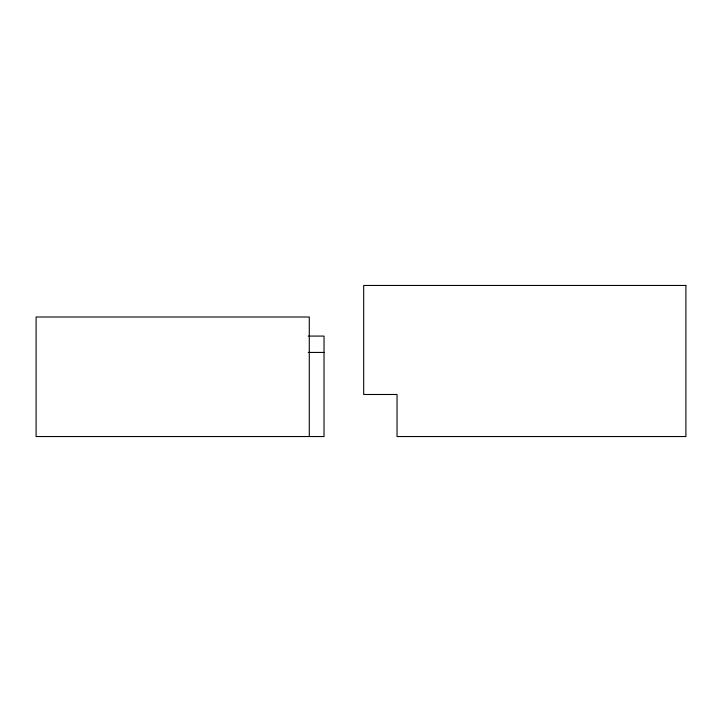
<?xml version="1.0" encoding="UTF-8"?>
<svg xmlns="http://www.w3.org/2000/svg" width="722" height="722" viewBox="0 0 722 722"><rect width="100%" height="100%" fill="white"/><g stroke="black" fill="none" stroke-linecap="round" stroke-linejoin="round"><path stroke-width="1.08" d="M308.276 336.082L324.025 336.082L324.025 436.539L36.1 436.539L36.1 317.003L309.287 317.003L309.287 436.539M308.276 352.435L324.025 352.435M685.9 285.461L363.68 285.461L363.68 394.483L397.037 394.483L397.037 436.539L685.9 436.539L685.9 285.461"/></g></svg>
